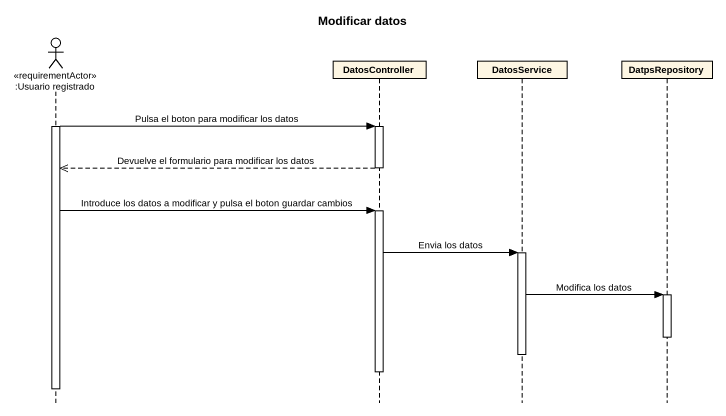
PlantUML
@startuml
title Modificar datos
hide footbox
actor ":Usuario registrado" as Usuario_registrado <<requirementActor>>
participant DatosController
participant DatosService
participant DatpsRepository

activate Usuario_registrado
Usuario_registrado -> DatosController : Pulsa el boton para modificar los datos
activate DatosController
DatosController -->> Usuario_registrado : Devuelve el formulario para modificar los datos
deactivate DatosController
Usuario_registrado -> DatosController : Introduce los datos a modificar y pulsa el boton guardar cambios
activate DatosController
DatosController -> DatosService : Envia los datos
activate DatosService
DatosService -> DatpsRepository : Modifica los datos
activate DatpsRepository
deactivate DatpsRepository
deactivate DatosService
deactivate DatosController
deactivate Usuario_registrado
@enduml
